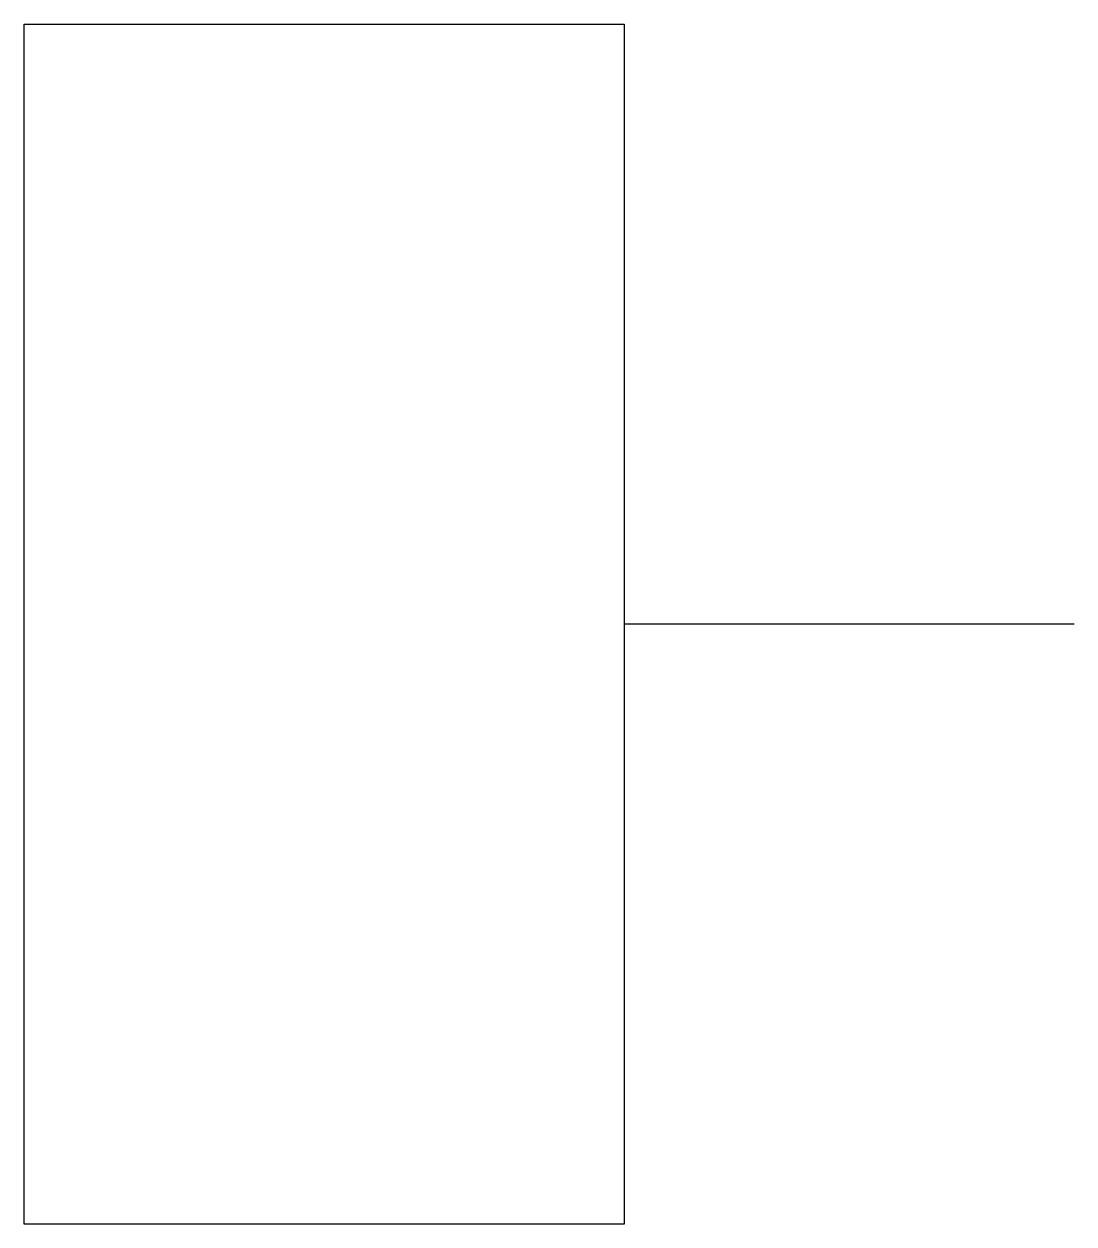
# Model space of a CAD drawing. Extents: x -2 to 1.5, y -2 to 2.
import ezdxf

# ---------------------------------------------------------------- set-up
doc = ezdxf.new("R2010")
doc.units = 0
doc.header["$MEASUREMENT"] = 0

msp = doc.modelspace()

# ---------------------------------------------------------------- linework, layer by layer
msp.add_line((1.5, 0), (0, 0))
at = {"flags": 128}
msp.add_lwpolyline([(0, 2), (0, -2), (-2, -2), (-2, 2)], close=True, dxfattribs=at)

doc.saveas('drawing.dxf')
